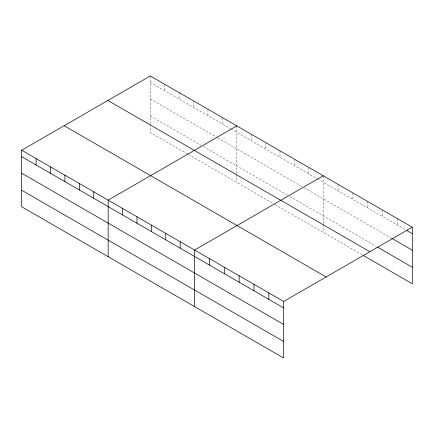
<?xml version="1.0" encoding="UTF-8"?>
<svg xmlns="http://www.w3.org/2000/svg" width="434" height="434" viewBox="0 0 434 434"><rect width="100%" height="100%" fill="white"/><g stroke="black" fill="none" stroke-linecap="round" stroke-linejoin="round"><path stroke-width="0.33" stroke-dasharray="2.17 1.63" d="M150.327 123.923L150.327 75.966M150.327 82.422L230.438 128.676M231.013 129.012L316.891 178.591M317.466 178.922L406.018 230.047M150.327 98.957L217.184 137.556M217.759 137.887L301.907 186.468M304.212 187.803L391.175 238.011M150.327 115.992L201.045 145.271M203.351 146.605L287.498 195.186M289.804 196.515L376.327 246.474M187.786 154.151L150.327 132.522L150.327 124.585M188.367 154.482L274.239 204.061M274.814 204.398L362.623 255.094M397.457 218.644L397.457 225.105M382.609 210.072L382.609 216.533M367.766 201.506L367.766 207.962M352.918 192.935L352.918 199.39M338.075 184.363L338.075 190.819M323.227 175.792L323.227 223.749M323.227 224.411L323.227 232.347M308.818 167.475L308.818 173.931M294.409 159.153L294.409 165.614M280.006 150.837L280.006 157.292M265.597 142.515L265.597 148.976M251.188 134.198L251.188 140.654M236.78 125.882L236.78 173.839M236.78 174.501L236.78 182.432M222.371 117.56L222.371 124.015M207.962 109.243L207.962 115.699M193.553 100.921L193.553 107.382M179.144 92.605L179.144 99.06M164.736 84.288L164.736 90.744"/><path stroke-width="0.65" d="M21.7 150.229L283.673 301.478L283.673 358.034L21.7 206.785L21.7 150.229L150.327 75.966L412.3 227.215L412.3 283.771L363.198 255.42M236.78 125.882L108.153 200.139L108.153 256.695M323.227 175.792L194.6 250.055L194.6 306.61M283.673 301.478L412.3 227.215M406.593 230.378L412.3 233.676M391.745 238.337L412.3 250.206M377.471 247.13L412.3 267.241M107.882 100.471L369.855 251.72M64.145 125.724L326.118 276.973M21.7 156.685L283.673 307.934M21.7 173.22L283.673 324.469M21.7 190.249L283.673 341.498M268.83 292.907L268.83 299.362M253.982 284.335L253.982 290.796M239.139 275.764L239.139 282.225M224.291 267.192L224.291 273.653M209.448 258.626L209.448 265.082M180.191 241.733L180.191 248.194M165.788 233.416L165.788 239.872M151.379 225.1L151.379 231.555M136.97 216.778L136.97 223.239M122.562 208.461L122.562 214.917M93.744 191.823L93.744 198.278M79.335 183.506L79.335 189.962M64.926 175.184L64.926 181.645M50.518 166.868L50.518 173.323M36.109 158.546L36.109 165.007"/></g></svg>
